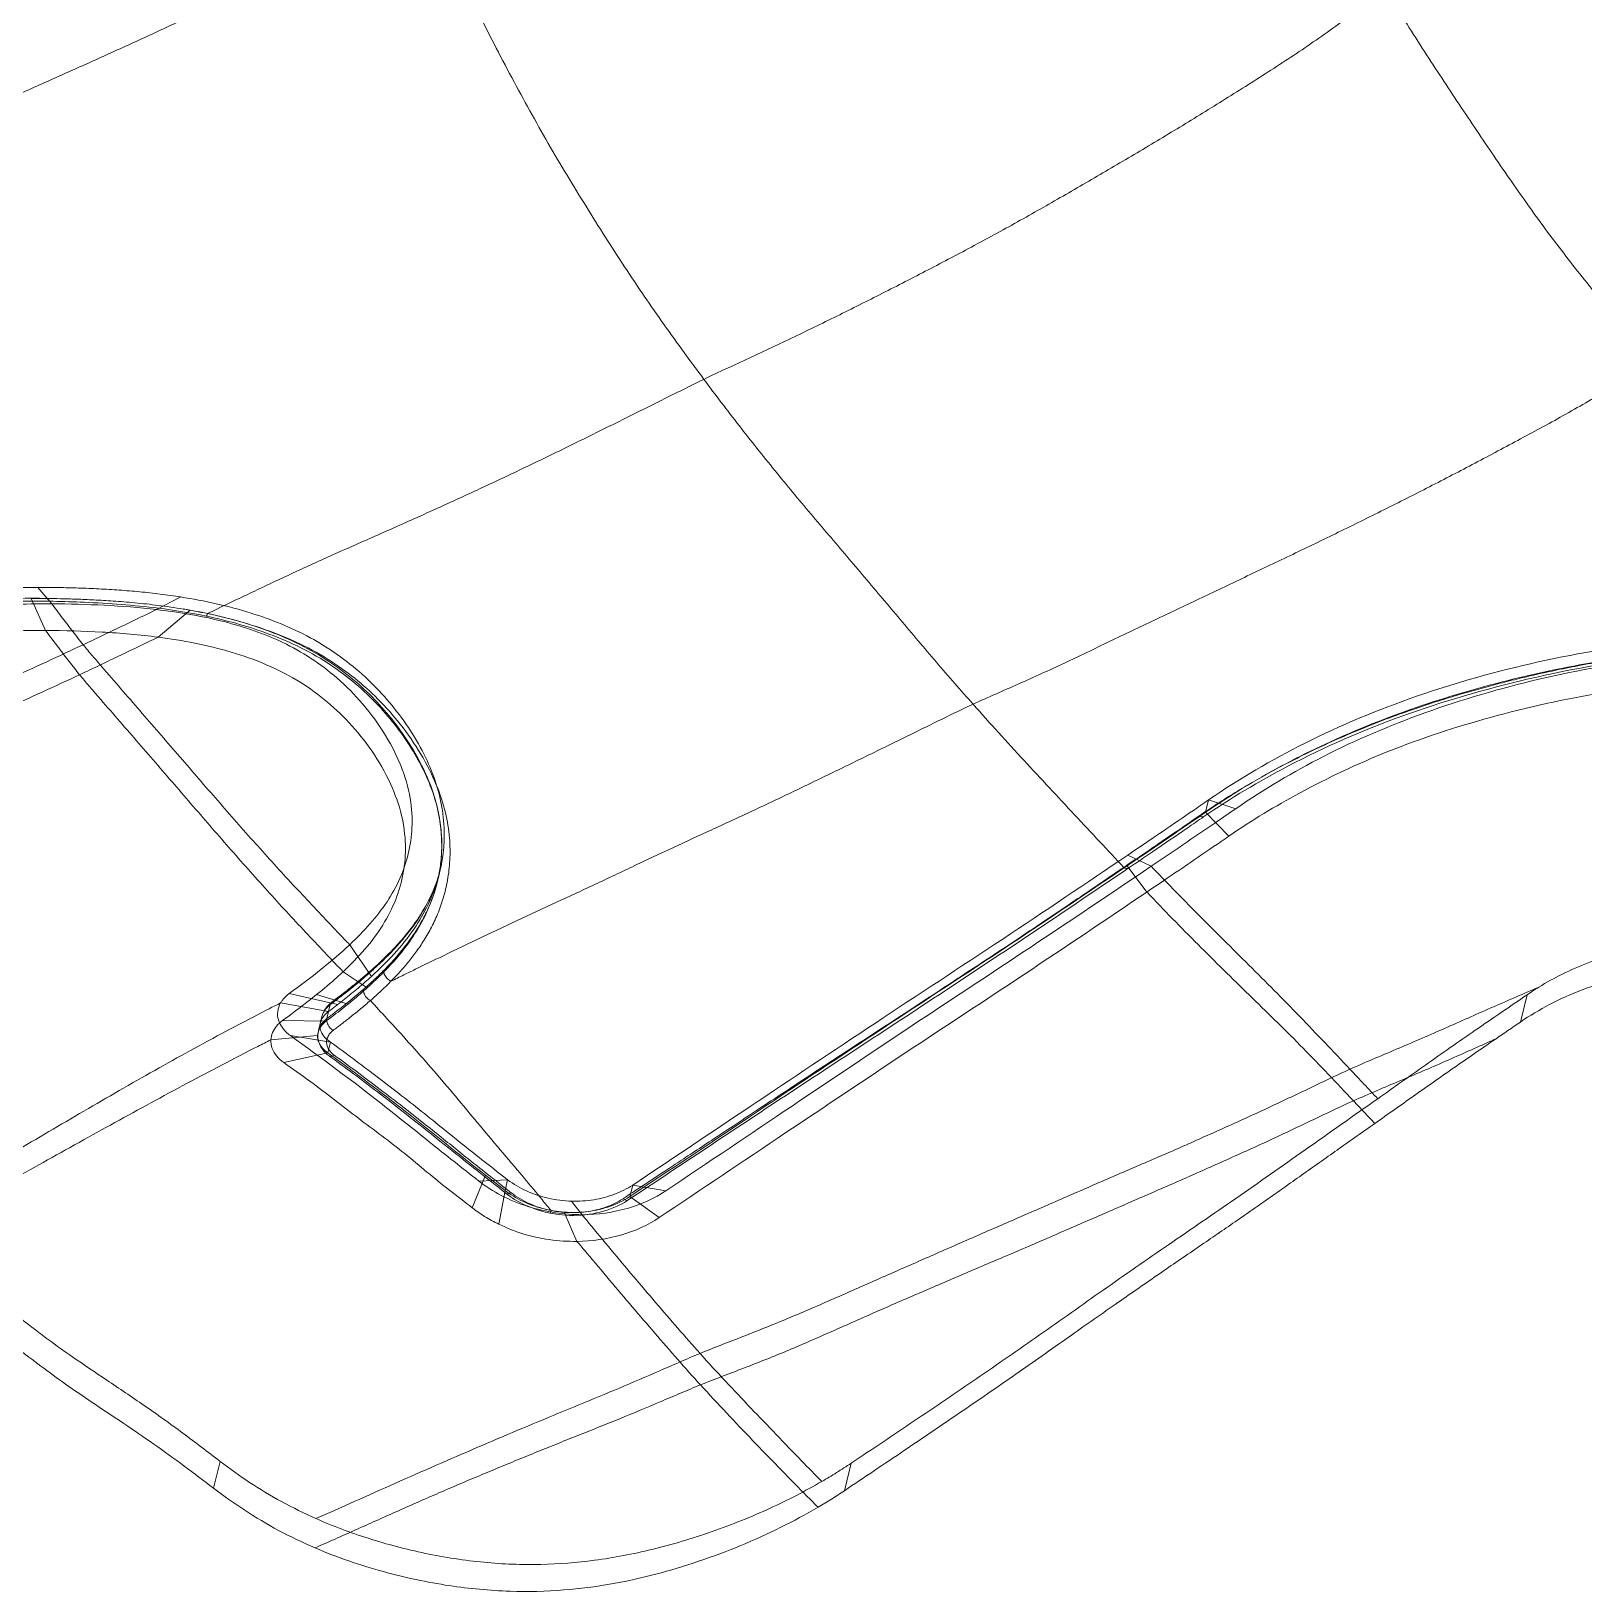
# Model space of a CAD drawing. Header units: inches. Extents: x 143011 to 144494, y -46023 to -44974.
# Drawn here: x 144055.21 to 144091.29, y -45810.66 to -45774.41 of the extents above; entities that cross this region are included whole.
import ezdxf

# ---------------------------------------------------------------- set-up
doc = ezdxf.new("R2010")
doc.units = ezdxf.units.IN
doc.header["$LTSCALE"] = 2
doc.header["$MEASUREMENT"] = 0
doc.layers.add('PRODUCT', color=1, linetype='CONTINUOUS', lineweight=15)

msp = doc.modelspace()

# ---------------------------------------------------------------- linework, layer by layer
at = {"layer": 'PRODUCT', "linetype": 'ByBlock'}
for p, q in [((144055.545, -45788.328), (144055.214, -45787.588)), ((144055.693, -45787.71), (144055.372, -45787.329)), ((144058.127, -45787.843), (144058.691, -45787.551)), ((144058.164, -45788.485), (144058.909, -45787.858)), ((144082.568, -45792.266), (144082.497, -45792.553)), ((144083.2, -45792.469), (144082.568, -45792.266)), ((144083.042, -45793.105), (144082.497, -45792.553)), ((144081.135, -45794.405), (144080.676, -45793.795)), ((144081.235, -45793.807), (144080.691, -45793.546)), ((144064.65, -45794.17), (144064.642, -45794.201)), ((144064.65, -45794.17), (144064.651, -45794.163)), ((144064.7, -45793.965), (144064.651, -45794.163)), ((144080.701, -45793.854), (144080.702, -45793.853)), ((144062.614, -45795.629), (144063.121, -45796.363)), ((144063.787, -45795.574), (144063.815, -45795.523)), ((144063.815, -45795.523), (144063.816, -45795.522)), ((144062.46, -45796.256), (144063.019, -45796.629)), ((144062.997, -45796.351), (144063.034, -45796.293)), ((144061.009, -45796.981), (144062.125, -45797.178)), ((144061.21, -45796.761), (144062.334, -45797.018)), ((144061.844, -45796.788), (144062.576, -45797.006)), ((144062.083, -45797.346), (144062.164, -45797.018)), ((144062.164, -45797.018), (144062.203, -45796.958)), ((144062.203, -45796.958), (144062.203, -45796.958)), ((144089.813, -45797.424), (144089.971, -45796.789)), ((144061.054, -45797.39), (144062.069, -45797.402)), ((144061.889, -45797.624), (144061.97, -45797.299)), ((144062.069, -45797.402), (144062.083, -45797.346)), ((144060.784, -45797.837), (144061.868, -45797.736)), ((144061.236, -45797.739), (144062.171, -45797.892)), ((144061.878, -45797.667), (144061.889, -45797.624)), ((144061.08, -45798.368), (144062.109, -45798.143)), ((144062.109, -45798.143), (144062.171, -45797.892)), ((144062.136, -45798.211), (144062.136, -45798.211)), ((144065.461, -45801.739), (144065.766, -45800.982)), ((144065.615, -45801.118), (144066.284, -45801.09)), ((144066.223, -45801.339), (144065.766, -45800.982)), ((144066.223, -45801.339), (144066.284, -45801.09)), ((144066.079, -45802.12), (144066.223, -45801.339)), ((144069.122, -45801.479), (144069.189, -45801.21)), ((144069.961, -45801.344), (144069.189, -45801.21)), ((144068.012, -45801.899), (144067.77, -45801.585)), ((144069.087, -45801.557), (144069.087, -45801.557)), ((144069.806, -45801.967), (144069.122, -45801.479)), ((144067.894, -45802.519), (144067.599, -45801.84)), ((144059.451, -45808.252), (144059.606, -45807.63)), ((144074.108, -45808.311), (144074.267, -45807.672))]:
    msp.add_line(p, q, dxfattribs=at)
for points, start_tangent, end_tangent in [([(144049.4, -45778.145), (144050.381, -45777.761), (144051.37, -45777.368), (144052.367, -45776.969), (144053.363, -45776.553), (144054.354, -45776.124), (144055.344, -45775.685), (144056.34, -45775.24), (144057.34, -45774.789), (144058.336, -45774.331), (144059.333, -45773.865), (144060.335, -45773.392), (144061.339, -45772.911), (144062.344, -45772.417), (144063.358, -45771.904), (144064.368, -45771.38)], (0.932489, 0.361199), (0.885588, 0.464472)), ([(144064.368, -45771.38), (144064.773, -45772.269), (144065.162, -45773.09), (144065.561, -45773.901), (144065.967, -45774.701), (144066.38, -45775.488), (144066.8, -45776.258), (144067.227, -45777.015), (144067.664, -45777.755), (144068.106, -45778.477), (144068.551, -45779.187), (144069.002, -45779.882), (144069.458, -45780.562), (144069.919, -45781.226), (144070.382, -45781.87), (144070.843, -45782.496)], (0.40672, -0.913553), (0.598526, -0.801103)), ([(144086.681, -45773.45), (144086.166, -45773.822), (144085.652, -45774.2), (144085.133, -45774.569), (144084.61, -45774.927), (144083.555, -45775.61), (144082.497, -45776.272), (144081.438, -45776.917), (144080.378, -45777.547), (144079.32, -45778.162), (144078.262, -45778.764), (144077.191, -45779.352), (144076.119, -45779.918), (144075.057, -45780.464), (144073.998, -45780.994), (144072.945, -45781.507), (144071.893, -45782.003), (144071.366, -45782.248), (144070.843, -45782.496)], (-0.816887, -0.576798), (-0.90089, -0.434047)), ([(144092.894, -45782.096), (144092.471, -45781.602), (144092.047, -45781.094), (144091.623, -45780.577), (144091.195, -45780.048), (144090.767, -45779.499), (144090.34, -45778.931), (144089.921, -45778.349), (144089.509, -45777.759), (144089.101, -45777.163), (144088.695, -45776.561), (144088.29, -45775.955), (144087.885, -45775.342), (144087.482, -45774.723), (144087.08, -45774.09), (144086.681, -45773.45)], (-0.657206, 0.753711), (-0.524958, 0.851128)), ([(144092.894, -45782.096), (144092.37, -45782.413), (144091.851, -45782.731), (144091.331, -45783.04), (144090.807, -45783.339), (144089.753, -45783.913), (144088.695, -45784.476), (144087.634, -45785.025), (144086.574, -45785.56), (144085.515, -45786.082), (144084.457, -45786.593), (144083.402, -45787.095), (144082.354, -45787.595), (144081.309, -45788.091), (144080.264, -45788.588), (144079.218, -45789.086), (144078.157, -45789.571), (144077.623, -45789.805), (144077.097, -45790.041)], (-0.861242, -0.508194), (-0.908236, -0.418457)), ([(144070.843, -45782.496), (144070.351, -45782.737), (144069.863, -45782.98), (144068.887, -45783.466), (144067.908, -45783.95), (144066.924, -45784.429), (144065.939, -45784.897), (144064.959, -45785.35), (144063.982, -45785.793), (144063.017, -45786.22), (144062.069, -45786.642), (144061.122, -45787.076), (144060.17, -45787.526), (144059.308, -45787.937)], (-0.900911, -0.434004), (-0.90311, -0.429409)), ([(144077.097, -45790.041), (144076.67, -45789.558), (144076.245, -45789.067), (144075.823, -45788.571), (144075.406, -45788.076), (144074.99, -45787.583), (144074.576, -45787.092), (144074.161, -45786.602), (144073.745, -45786.112), (144073.327, -45785.62), (144072.909, -45785.121), (144072.492, -45784.613), (144072.076, -45784.097), (144071.662, -45783.572), (144071.252, -45783.038), (144070.843, -45782.496)], (-0.664258, 0.747504), (-0.598279, 0.801288)), ([(144042.521, -45792.612), (144043.741, -45791.607), (144045.031, -45790.694), (144046.436, -45789.885), (144047.975, -45789.19), (144049.62, -45788.566), (144050.474, -45788.264), (144051.35, -45787.966), (144052.268, -45787.694), (144053.244, -45787.484), (144054.283, -45787.366), (144055.372, -45787.329)], (0.754354, 0.656468), (0.999996, 0.002738)), ([(144055.561, -45787.584), (144055.259, -45787.582), (144055.01, -45787.583)], (-0.99991, 0.013394), (-0.999934, -0.011457)), ([(144059.282, -45787.997), (144058.17, -45787.812), (144056.444, -45787.675), (144055.01, -45787.651)], (-0.978444, 0.206514), (-0.999877, -0.015705)), ([(144055.561, -45787.588), (144055.214, -45787.588)], (-0.999958, 0.009163), (-0.999978, -0.006588)), ([(144055.372, -45787.329), (144055.843, -45787.332), (144056.315, -45787.344), (144056.787, -45787.363), (144057.261, -45787.392), (144057.736, -45787.431), (144058.212, -45787.484), (144058.691, -45787.551)], (0.999996, 0.00275), (0.987529, -0.15744)), ([(144058.744, -45787.831), (144058.165, -45787.747), (144057.617, -45787.686), (144057.118, -45787.646), (144056.67, -45787.619), (144056.265, -45787.602), (144055.896, -45787.591), (144055.561, -45787.584)], (-0.986474, 0.163917), (-0.99991, 0.013394)), ([(144058.691, -45787.551), (144060.322, -45787.927), (144061.697, -45788.497), (144062.902, -45789.347), (144063.877, -45790.439), (144064.548, -45791.676), (144064.807, -45792.904), (144064.665, -45794.097), (144064.112, -45795.256), (144063.121, -45796.363)], (0.987529, -0.15744), (-0.739444, -0.673219)), ([(144055.693, -45787.71), (144053.791, -45787.82), (144052.851, -45788.002), (144051.941, -45788.263), (144051.051, -45788.563), (144050.168, -45788.875), (144048.444, -45789.532), (144046.85, -45790.266), (144045.458, -45791.096), (144044.258, -45791.969), (144043.214, -45792.838)], (-0.999994, 0.003549), (-0.753678, -0.657244)), ([(144058.127, -45787.843), (144056.914, -45787.744), (144055.693, -45787.71)], (-0.993191, 0.116494), (-0.999994, 0.003549)), ([(144055.693, -45787.71), (144055.944, -45788.043), (144056.181, -45788.353), (144056.423, -45788.66)], (0.604021, -0.796968), (0.628288, -0.777981)), ([(144058.127, -45787.843), (144057.379, -45788.203), (144056.423, -45788.66)], (-0.900727, -0.434386), (-0.902693, -0.430285)), ([(144062.614, -45795.629), (144063.085, -45795.144), (144063.482, -45794.63), (144063.781, -45794.089), (144063.974, -45793.521), (144064.061, -45792.91), (144064.019, -45792.231), (144063.801, -45791.468), (144063.387, -45790.671), (144062.845, -45789.953), (144062.246, -45789.371), (144061.623, -45788.917), (144060.98, -45788.57), (144060.311, -45788.306), (144059.605, -45788.102), (144058.87, -45787.95), (144058.127, -45787.843)], (0.72962, 0.683853), (-0.993191, 0.116495)), ([(144058.909, -45787.858), (144058.744, -45787.829)], (-0.984115, 0.177533), (-0.986228, 0.165389)), ([(144059.308, -45787.937), (144058.744, -45787.831)], (-0.978476, 0.206359), (-0.986474, 0.163917)), ([(144063.019, -45796.629), (144064.043, -45795.503), (144064.598, -45794.362), (144064.75, -45793.201), (144064.53, -45792.033), (144063.968, -45790.909), (144063.133, -45789.873), (144062.047, -45788.993), (144060.65, -45788.314), (144058.909, -45787.858)], (0.744251, 0.6679), (-0.984115, 0.177533)), ([(144064.716, -45793.836), (144064.75, -45793.497), (144064.594, -45792.244), (144064.042, -45791.06), (144063.211, -45789.999), (144062.098, -45789.083), (144060.643, -45788.377), (144059.282, -45787.997)], (0.147083, 0.989124), (-0.978727, 0.205167)), ([(144059.308, -45787.937), (144059.29, -45787.988), (144059.289, -45787.988)], (-0.288961, -0.957341), (-0.797548, 0.603256)), ([(144064.94, -45793.667), (144064.932, -45793.147), (144064.839, -45792.565), (144064.627, -45791.916), (144064.267, -45791.204), (144063.788, -45790.507), (144063.267, -45789.921), (144062.73, -45789.439), (144062.112, -45789), (144061.356, -45788.592), (144060.424, -45788.232), (144059.308, -45787.937)], (0.053256, 0.998581), (-0.978472, 0.206378)), ([(144042.933, -45793.575), (144043.846, -45792.802), (144044.723, -45792.125), (144045.578, -45791.536), (144046.41, -45791.042), (144047.209, -45790.629), (144047.976, -45790.281), (144048.723, -45789.98), (144049.459, -45789.695), (144050.206, -45789.423), (144050.956, -45789.158), (144051.694, -45788.909), (144052.427, -45788.688), (144053.175, -45788.514), (144053.949, -45788.398), (144054.741, -45788.341), (144055.545, -45788.328)], (0.749922, 0.661527), (0.99999, -0.004427)), ([(144055.545, -45788.328), (144056.86, -45788.367), (144058.164, -45788.485)], (0.99999, -0.00442), (0.991597, -0.129366)), ([(144055.545, -45788.328), (144055.856, -45788.736), (144056.096, -45789.048), (144056.34, -45789.357)], (0.608421, -0.793614), (0.629856, -0.776712)), ([(144043.678, -45793.404), (144044.514, -45793.184), (144045.355, -45792.951), (144046.2, -45792.706), (144047.048, -45792.446), (144047.899, -45792.17), (144048.751, -45791.878), (144049.605, -45791.57), (144050.459, -45791.248), (144051.313, -45790.912), (144052.166, -45790.562), (144053.019, -45790.2), (144053.871, -45789.827), (144054.723, -45789.445), (144055.574, -45789.056), (144056.423, -45788.66)], (0.968291, 0.249823), (0.904854, 0.425722)), ([(144058.164, -45788.485), (144057.3, -45788.9), (144056.34, -45789.357)], (-0.90102, -0.433777), (-0.903563, -0.428455)), ([(144062.614, -45795.629), (144062.551, -45795.563), (144062.115, -45795.105), (144061.679, -45794.643), (144061.242, -45794.175), (144060.805, -45793.699), (144060.368, -45793.213), (144059.931, -45792.719), (144059.494, -45792.219), (144059.056, -45791.714), (144058.617, -45791.206), (144058.178, -45790.699), (144057.738, -45790.191), (144057.298, -45789.682), (144056.857, -45789.173), (144056.638, -45788.918), (144056.423, -45788.66)], (-0.69102, 0.722835), (-0.629013, 0.777395)), ([(144058.164, -45788.485), (144059.017, -45788.625), (144059.86, -45788.832), (144060.661, -45789.117), (144061.384, -45789.482), (144062.02, -45789.929), (144062.599, -45790.471), (144063.127, -45791.128), (144063.56, -45791.89), (144063.818, -45792.624), (144063.908, -45793.311), (144063.858, -45793.957), (144063.683, -45794.575), (144063.383, -45795.171), (144062.967, -45795.733), (144062.46, -45796.256)], (0.991597, -0.129365), (-0.729191, -0.68431)), ([(144099.092, -45788.938), (144096.358, -45788.786), (144093.138, -45788.917), (144090.003, -45789.456), (144087.059, -45790.32), (144084.413, -45791.481), (144082.459, -45792.654)], (-0.995295, 0.096887), (-0.823527, -0.567277)), ([(144099.173, -45788.915), (144097.047, -45788.756), (144094.833, -45788.738), (144092.584, -45788.912), (144090.35, -45789.298), (144088.174, -45789.865), (144086.109, -45790.605), (144082.497, -45792.553)], (-0.994401, 0.105672), (-0.8236, -0.567171)), ([(144082.568, -45792.266), (144084.81, -45790.946), (144087.397, -45789.859), (144090.229, -45789.061), (144093.201, -45788.579), (144096.246, -45788.468), (144099.237, -45788.66)], (0.823536, 0.567264), (0.994242, -0.107153)), ([(144099.099, -45788.858), (144098.418, -45788.802), (144097.606, -45788.753), (144096.774, -45788.722), (144095.955, -45788.712), (144095.13, -45788.724), (144094.249, -45788.762), (144093.356, -45788.831), (144092.548, -45788.923), (144091.844, -45789.026), (144091.219, -45789.136), (144090.672, -45789.245), (144090.182, -45789.352), (144089.728, -45789.46), (144089.29, -45789.57), (144088.85, -45789.689), (144088.392, -45789.82), (144087.902, -45789.969), (144087.367, -45790.146), (144086.781, -45790.356), (144086.165, -45790.597), (144085.56, -45790.855), (144085, -45791.113), (144084.495, -45791.363), (144084.032, -45791.607), (144083.6, -45791.849), (144083.189, -45792.093), (144082.779, -45792.35)], (-0.995684, 0.092803), (-0.839735, -0.542996)), ([(144099.045, -45789.005), (144096.029, -45788.832), (144093.084, -45788.97), (144090.246, -45789.462), (144087.594, -45790.243), (144085.24, -45791.255), (144083.2, -45792.469)], (-0.994848, 0.101379), (-0.823286, -0.567627)), ([(144043.357, -45794.082), (144044.212, -45793.867), (144045.073, -45793.639), (144045.937, -45793.397), (144046.806, -45793.14), (144047.677, -45792.867), (144048.551, -45792.576), (144049.424, -45792.269), (144050.294, -45791.948), (144051.165, -45791.612), (144052.035, -45791.262), (144052.901, -45790.899), (144053.765, -45790.525), (144054.626, -45790.142), (144055.485, -45789.753), (144056.34, -45789.357)], (0.971516, 0.236972), (0.90563, 0.42407)), ([(144056.34, -45789.357), (144056.556, -45789.615), (144056.777, -45789.871), (144057.219, -45790.381), (144057.661, -45790.889), (144058.101, -45791.398), (144058.541, -45791.907), (144058.98, -45792.416), (144059.421, -45792.926), (144059.864, -45793.434), (144060.309, -45793.936), (144060.754, -45794.432), (144061.199, -45794.919), (144061.643, -45795.394), (144062.084, -45795.861), (144062.46, -45796.256)], (0.63089, -0.775872), (0.691352, -0.722519)), ([(144083.042, -45793.105), (144084.685, -45792.105), (144086.735, -45791.143), (144089.116, -45790.35), (144091.728, -45789.775), (144094.354, -45789.495), (144096.81, -45789.501), (144098.881, -45789.664)], (0.823419, 0.567434), (0.994025, -0.109149)), ([(144077.097, -45790.041), (144076.606, -45790.275), (144076.121, -45790.513), (144075.156, -45790.986), (144074.196, -45791.455), (144073.237, -45791.92), (144072.273, -45792.379), (144071.308, -45792.829), (144070.354, -45793.267), (144069.417, -45793.705), (144068.48, -45794.149), (144067.538, -45794.588), (144066.606, -45795.023), (144065.687, -45795.456), (144064.777, -45795.891), (144064.139, -45796.2)], (-0.908163, -0.418616), (-0.898872, -0.438211)), ([(144077.097, -45790.041), (144077.69, -45790.703), (144078.282, -45791.35), (144078.871, -45791.983), (144079.455, -45792.61), (144080.039, -45793.236), (144080.597, -45793.834)], (0.66418, -0.747573), (0.683111, -0.730314)), ([(144080.691, -45793.546), (144081.162, -45793.227), (144082.568, -45792.266)], (0.828074, 0.560618), (0.823536, 0.567264)), ([(144082.779, -45792.35), (144082.417, -45792.591)], (-0.839735, -0.542996), (-0.826298, -0.563233)), ([(144082.497, -45792.553), (144082.036, -45792.869), (144080.676, -45793.795)], (-0.8236, -0.567171), (-0.827715, -0.561149)), ([(144082.354, -45792.634), (144081.788, -45793.022), (144081.201, -45793.422)], (-0.823844, -0.566816), (-0.826452, -0.563007)), ([(144083.2, -45792.469), (144082.713, -45792.803), (144081.235, -45793.807)], (-0.823286, -0.567627), (-0.82865, -0.559768)), ([(144082.459, -45792.654), (144082.07, -45792.921)], (-0.823694, -0.567034), (-0.824913, -0.56526)), ([(144082.417, -45792.591), (144082.354, -45792.634)], (-0.826298, -0.563233), (-0.823842, -0.56682)), ([(144082.354, -45792.634), (144082.412, -45792.661), (144082.457, -45792.655), (144082.459, -45792.654)], (0.822624, -0.568585), (0.816814, 0.576902)), ([(144082.07, -45792.921), (144081.268, -45793.469), (144080.702, -45793.853)], (-0.824913, -0.56526), (-0.827268, -0.561807)), ([(144081.135, -45794.405), (144081.609, -45794.084), (144083.042, -45793.105)], (0.82836, 0.560196), (0.823418, 0.567435)), ([(144081.201, -45793.422), (144080.66, -45793.791)], (-0.826452, -0.563007), (-0.826906, -0.56234)), ([(144064.689, -45793.994), (144064.716, -45793.836)], (0.191639, 0.981465), (0.147083, 0.989124)), ([(144064.887, -45794.132), (144064.94, -45793.667)], (0.176077, 0.984376), (0.053256, 0.998581)), ([(144080.676, -45793.795), (144077.771, -45795.747), (144074.821, -45797.688), (144071.905, -45799.625), (144069.122, -45801.479)], (-0.827715, -0.561149), (-0.832666, -0.553775)), ([(144069.189, -45801.21), (144071.919, -45799.386), (144074.827, -45797.447), (144077.786, -45795.496), (144080.691, -45793.546)], (0.831925, 0.554888), (0.828074, 0.560618)), ([(144080.597, -45793.834), (144080.094, -45794.175), (144079.64, -45794.483), (144079.194, -45794.784), (144078.727, -45795.098), (144078.222, -45795.436), (144077.66, -45795.809), (144077.026, -45796.228), (144076.335, -45796.682), (144075.587, -45797.171), (144074.835, -45797.662), (144074.099, -45798.143), (144073.39, -45798.608), (144072.716, -45799.051), (144072.089, -45799.465), (144071.522, -45799.841), (144071.018, -45800.174), (144070.572, -45800.469), (144070.179, -45800.729), (144069.829, -45800.959), (144069.515, -45801.166)], (-0.826929, -0.562306), (-0.834833, -0.550503)), ([(144081.235, -45793.807), (144078.428, -45795.69), (144075.685, -45797.506), (144072.893, -45799.375), (144069.961, -45801.344)], (-0.82865, -0.559768), (-0.830357, -0.557231)), ([(144080.66, -45793.791), (144080.597, -45793.834)], (-0.826906, -0.56234), (-0.826919, -0.562322)), ([(144080.597, -45793.834), (144080.655, -45793.861), (144080.701, -45793.854)], (0.825526, -0.564364), (0.837192, 0.546908)), ([(144085.853, -45798.521), (144085.268, -45797.903), (144084.682, -45797.291), (144084.095, -45796.69), (144083.507, -45796.102), (144082.921, -45795.52), (144082.334, -45794.933), (144081.749, -45794.338), (144081.235, -45793.807)], (-0.687584, 0.726105), (-0.692592, 0.721329)), ([(144064.316, -45795.565), (144064.495, -45795.26), (144064.655, -45794.921), (144064.788, -45794.547), (144064.887, -45794.132)], (0.541695, 0.840575), (0.176077, 0.984376)), ([(144064.317, -45795.032), (144064.473, -45794.704), (144064.603, -45794.342), (144064.65, -45794.17)], (0.47173, 0.881743), (0.24103, 0.970518)), ([(144064.478, -45794.543), (144064.638, -45794.157)], (0.435901, 0.899995), (0.327929, 0.944703)), ([(144064.492, -45794.518), (144064.613, -45794.227), (144064.638, -45794.159)], (0.422535, 0.906347), (0.325785, 0.945444)), ([(144064.638, -45794.157), (144064.69, -45793.995)], (0.327929, 0.944703), (0.282429, 0.959288)), ([(144064.638, -45794.159), (144064.674, -45794.049)], (0.325785, 0.945444), (0.295915, 0.955214)), ([(144064.652, -45794.163), (144064.689, -45793.994)], (0.238962, 0.971029), (0.191639, 0.981465)), ([(144080.638, -45793.896), (144076.563, -45796.621), (144072.483, -45799.304), (144069.087, -45801.557)], (-0.827935, -0.560824), (-0.833659, -0.55228)), ([(144080.702, -45793.853), (144080.638, -45793.896)], (-0.827828, -0.560981), (-0.827935, -0.560824)), ([(144063.815, -45795.523), (144064.478, -45794.543)], (0.656171, 0.754612), (0.435901, 0.899995)), ([(144064.235, -45794.983), (144064.439, -45794.627), (144064.476, -45794.552)], (0.540395, 0.841412), (0.431608, 0.902061)), ([(144064.476, -45794.552), (144064.492, -45794.518)], (0.431608, 0.902061), (0.422535, 0.906347)), ([(144069.806, -45801.967), (144072.727, -45800.009), (144075.535, -45798.134), (144078.305, -45796.304), (144081.135, -45794.405)], (0.83091, 0.556407), (0.82836, 0.560196)), ([(144081.135, -45794.405), (144081.213, -45794.487), (144081.806, -45795.1), (144082.4, -45795.7), (144082.994, -45796.289), (144083.587, -45796.868), (144084.178, -45797.445), (144084.766, -45798.032), (144085.35, -45798.638), (144085.933, -45799.255)], (0.689336, -0.724441), (0.687274, -0.726398)), ([(144063.59, -45796.031), (144063.773, -45795.823), (144063.958, -45795.59), (144064.142, -45795.328), (144064.317, -45795.032)], (0.677383, 0.735631), (0.47173, 0.881743)), ([(144063.787, -45795.574), (144064.015, -45795.296)], (0.657492, 0.753462), (0.607687, 0.794177)), ([(144064.015, -45795.296), (144064.235, -45794.983)], (0.607687, 0.794177), (0.540395, 0.841412)), ([(144061.21, -45796.761), (144061.955, -45796.195), (144062.614, -45795.629)], (0.807812, 0.58944), (0.72962, 0.683853)), ([(144063.561, -45795.821), (144063.787, -45795.574)], (0.694588, 0.719408), (0.657488, 0.753465)), ([(144063.677, -45795.676), (144063.778, -45795.565)], (0.680756, 0.73251), (0.663607, 0.748082)), ([(144063.778, -45795.565), (144063.816, -45795.522)], (0.663607, 0.748082), (0.656485, 0.754339)), ([(144063.939, -45796.074), (144064.128, -45795.835), (144064.316, -45795.565)], (0.642168, 0.766564), (0.541695, 0.840575)), ([(144063.258, -45796.092), (144063.677, -45795.676)], (0.734473, 0.678638), (0.680756, 0.73251)), ([(144063.298, -45796.08), (144063.561, -45795.821)], (0.727215, 0.68641), (0.694588, 0.719408)), ([(144092.015, -45795.835), (144091.388, -45796.049), (144090.792, -45796.31), (144090.243, -45796.613)], (-0.958489, -0.28513), (-0.852584, -0.52259)), ([(144062.46, -45796.256), (144062.322, -45796.383), (144061.844, -45796.788)], (-0.729191, -0.68431), (-0.778548, -0.627585)), ([(144063.121, -45796.363), (144062.965, -45796.502), (144062.809, -45796.635), (144062.652, -45796.765), (144062.494, -45796.892), (144062.334, -45797.018)], (-0.739444, -0.673219), (-0.790673, -0.612239)), ([(144062.71, -45796.593), (144062.997, -45796.351)], (0.775652, 0.631161), (0.755526, 0.655119)), ([(144062.888, -45796.417), (144062.984, -45796.336)], (0.766178, 0.642629), (0.759089, 0.650986)), ([(144062.984, -45796.336), (144063.034, -45796.293)], (0.759089, 0.650986), (0.755061, 0.655655)), ([(144062.997, -45796.351), (144063.298, -45796.08)], (0.755526, 0.655118), (0.727215, 0.68641)), ([(144063.034, -45796.293), (144063.258, -45796.092)], (0.755042, 0.655677), (0.734473, 0.678638)), ([(144063.186, -45796.437), (144063.413, -45796.216)], (0.730292, 0.683135), (0.703389, 0.710805)), ([(144063.573, -45796.475), (144063.478, -45796.406), (144063.418, -45796.309), (144063.413, -45796.216)], (-0.911972, 0.410252), (0.292966, 0.956123)), ([(144063.413, -45796.216), (144063.59, -45796.031)], (0.70339, 0.710804), (0.677383, 0.735631)), ([(144063.573, -45796.475), (144063.753, -45796.286), (144063.939, -45796.074)], (0.702353, 0.711828), (0.642168, 0.766564)), ([(144064.139, -45796.2), (144063.87, -45796.331), (144063.574, -45796.477)], (-0.898872, -0.438211), (-0.895936, -0.444184)), ([(144092.903, -45796.232), (144092.062, -45796.414), (144091.249, -45796.678), (144090.491, -45797.018), (144089.813, -45797.424)], (-0.986451, -0.164056), (-0.824172, -0.566339)), ([(144062.425, -45796.789), (144062.767, -45796.518)], (0.791263, 0.611476), (0.774142, 0.633012)), ([(144062.431, -45796.814), (144062.71, -45796.593)], (0.789654, 0.613552), (0.775652, 0.631161)), ([(144062.576, -45797.006), (144062.686, -45796.917), (144063.019, -45796.629)], (0.776678, 0.629898), (0.744251, 0.6679)), ([(144062.715, -45796.849), (144062.94, -45796.658)], (0.770018, 0.638022), (0.753338, 0.657634)), ([(144062.767, -45796.518), (144062.888, -45796.417)], (0.774142, 0.633012), (0.766178, 0.642629)), ([(144063.094, -45796.925), (144063.003, -45796.851), (144062.945, -45796.751), (144062.94, -45796.658)], (-0.888179, 0.459497), (0.289166, 0.957279)), ([(144062.94, -45796.658), (144063.186, -45796.437)], (0.753339, 0.657633), (0.730292, 0.683135)), ([(144063.094, -45796.925), (144063.342, -45796.7), (144063.388, -45796.656)], (0.75276, 0.658295), (0.724505, 0.689269)), ([(144063.388, -45796.656), (144063.573, -45796.475)], (0.724505, 0.689269), (0.702136, 0.712043)), ([(144085.853, -45798.521), (144086.389, -45798.287), (144086.929, -45798.058), (144088.001, -45797.595), (144089.06, -45797.127), (144090.119, -45796.667), (144090.243, -45796.613)], (0.912058, 0.410062), (0.916871, 0.399185)), ([(144090.243, -45796.613), (144090.105, -45796.7), (144089.971, -45796.789)], (-0.852584, -0.52259), (-0.824543, -0.5658)), ([(144052.28, -45801.944), (144053.098, -45801.465), (144053.902, -45800.99), (144054.71, -45800.51), (144055.522, -45800.03), (144056.338, -45799.552), (144057.157, -45799.076), (144057.981, -45798.606), (144058.809, -45798.144), (144059.64, -45797.693), (144060.474, -45797.254), (144061.009, -45796.981)], (0.864314, 0.502952), (0.892655, 0.450741)), ([(144061.236, -45797.739), (144061.057, -45797.568), (144060.959, -45797.377), (144060.942, -45797.177), (144061.009, -45796.981)], (-0.813336, 0.581794), (0.492931, 0.870068)), ([(144061.009, -45796.981), (144061.045, -45796.924), (144061.21, -45796.761)], (0.492894, 0.870089), (0.807812, 0.58944)), ([(144061.844, -45796.788), (144061.653, -45796.94), (144061.054, -45797.39)], (-0.778548, -0.627585), (-0.808081, -0.589071)), ([(144062, -45797.209), (144062.151, -45797.001)], (0.39965, 0.916668), (0.737776, 0.675046)), ([(144062.052, -45797.129), (144062.164, -45797.018)], (0.60408, 0.796924), (0.795225, 0.606314)), ([(144062.069, -45797.402), (144062.201, -45797.301), (144062.576, -45797.006)], (0.798618, 0.601838), (0.776678, 0.629898)), ([(144062.334, -45797.018), (144062.286, -45797.055), (144062.125, -45797.178)], (-0.790673, -0.612239), (-0.798372, -0.602164)), ([(144062.151, -45797.001), (144062.203, -45796.958)], (0.737776, 0.675046), (0.799047, 0.601269)), ([(144062.164, -45797.018), (144062.431, -45796.814)], (0.799212, 0.601049), (0.789654, 0.613552)), ([(144062.203, -45796.958), (144062.425, -45796.789)], (0.799077, 0.601229), (0.791263, 0.611476)), ([(144062.348, -45797.144), (144062.498, -45797.026), (144062.715, -45796.849)], (0.789607, 0.613613), (0.770018, 0.638022)), ([(144062.647, -45797.297), (144062.866, -45797.118), (144063.094, -45796.925)], (0.7819, 0.623404), (0.752722, 0.658338)), ([(144066.666, -45801.049), (144066.572, -45800.937), (144066.045, -45800.314), (144065.518, -45799.685), (144065.008, -45799.073), (144064.501, -45798.48), (144063.991, -45797.905), (144063.477, -45797.34), (144063.094, -45796.925)], (-0.641648, 0.766999), (-0.679504, 0.733671)), ([(144089.971, -45796.789), (144088.765, -45797.616), (144087.607, -45798.424), (144086.5, -45799.205)], (-0.824543, -0.5658), (-0.817302, -0.576209)), ([(144061.054, -45797.39), (144060.915, -45797.52), (144060.823, -45797.671), (144060.784, -45797.837)], (-0.808081, -0.589071), (-0.056371, -0.99841)), ([(144061.868, -45797.736), (144061.901, -45797.602), (144061.972, -45797.492), (144062.069, -45797.402)], (0.055209, 0.998475), (0.801158, 0.598453)), ([(144061.889, -45797.624), (144061.912, -45797.556), (144061.982, -45797.443), (144062.042, -45797.38)], (0.241203, 0.970475), (0.743673, 0.668543)), ([(144062.125, -45797.178), (144062.027, -45797.267), (144061.956, -45797.377), (144061.925, -45797.507), (144061.95, -45797.647), (144062.036, -45797.782), (144062.171, -45797.892)], (-0.803373, -0.595476), (0.848964, -0.52845)), ([(144061.97, -45797.299), (144062.021, -45797.176)], (0.242276, 0.970207), (0.510782, 0.85971)), ([(144061.97, -45797.299), (144062, -45797.209)], (0.240412, 0.970671), (0.39965, 0.916668)), ([(144062.021, -45797.176), (144062.032, -45797.157), (144062.052, -45797.129)], (0.510782, 0.85971), (0.60408, 0.796924)), ([(144062.042, -45797.38), (144062.083, -45797.346)], (0.743673, 0.668543), (0.796534, 0.604594)), ([(144062.089, -45797.438), (144062.083, -45797.346)], (-0.296705, 0.954969), (0.269198, 0.963085)), ([(144062.083, -45797.346), (144062.288, -45797.19)], (0.799147, 0.601135), (0.792051, 0.610456)), ([(144062.229, -45797.62), (144062.144, -45797.542), (144062.089, -45797.438)], (-0.854436, 0.519556), (-0.296705, 0.954969)), ([(144062.229, -45797.62), (144062.435, -45797.463), (144062.647, -45797.297)], (0.798716, 0.601708), (0.7819, 0.623404)), ([(144062.288, -45797.19), (144062.348, -45797.144)], (0.792051, 0.610456), (0.789607, 0.613613)), ([(144089.813, -45797.424), (144089.524, -45797.623), (144089.237, -45797.82)], (-0.824172, -0.566339), (-0.824566, -0.565765)), ([(144065.615, -45801.118), (144064.464, -45800.208), (144063.91, -45799.762), (144063.365, -45799.332), (144061.236, -45797.739)], (-0.787038, 0.616905), (-0.813336, 0.581794)), ([(144062.109, -45798.143), (144061.982, -45798.033), (144061.895, -45797.896), (144061.868, -45797.736)], (-0.830246, 0.557397), (0.055209, 0.998475)), ([(144061.882, -45797.832), (144061.889, -45797.625)], (-0.177138, 0.984186), (0.238323, 0.971186)), ([(144061.979, -45798.055), (144061.882, -45797.832)], (-0.58372, 0.811955), (-0.177138, 0.984186)), ([(144062.083, -45797.952), (144062.079, -45797.862), (144062.103, -45797.773), (144062.154, -45797.691)], (-0.201537, 0.979481), (0.637687, 0.770296)), ([(144062.154, -45797.691), (144062.229, -45797.62)], (0.637687, 0.770296), (0.798713, 0.601712)), ([(144089.237, -45797.82), (144089.118, -45797.872), (144088.074, -45798.336), (144087.009, -45798.793), (144086.47, -45799.021), (144085.933, -45799.255)], (-0.914258, -0.405132), (-0.911969, -0.410259)), ([(144089.237, -45797.82), (144088.265, -45798.49), (144087.329, -45799.147), (144086.431, -45799.78)], (-0.824564, -0.565768), (-0.817318, -0.576187)), ([(144060.784, -45797.837), (144060.482, -45797.989), (144059.654, -45798.416), (144058.824, -45798.854), (144057.993, -45799.303), (144057.159, -45799.759), (144056.325, -45800.22), (144055.492, -45800.684), (144054.659, -45801.149), (144053.825, -45801.614), (144052.992, -45802.076), (144052.16, -45802.534), (144052.123, -45802.554)], (-0.894612, -0.446843), (-0.878005, -0.478652)), ([(144060.784, -45797.837), (144060.815, -45798.038), (144060.918, -45798.217), (144061.08, -45798.368)], (-0.055934, -0.998434), (0.814229, -0.580544)), ([(144062.136, -45798.211), (144061.979, -45798.055)], (-0.809634, 0.586935), (-0.58372, 0.811955)), ([(144062.254, -45798.194), (144062.173, -45798.122), (144062.115, -45798.04), (144062.083, -45797.952)], (-0.809706, 0.586835), (-0.201537, 0.979481)), ([(144065.766, -45800.982), (144063.938, -45799.524), (144063.023, -45798.821), (144062.109, -45798.143)], (-0.786597, 0.617467), (-0.810005, 0.586423)), ([(144062.254, -45798.194), (144062.181, -45798.222), (144062.137, -45798.211)], (-0.836639, -0.547754), (-0.836657, 0.547727)), ([(144062.171, -45797.892), (144063.222, -45798.676), (144064.284, -45799.5), (144065.318, -45800.33), (144066.284, -45801.09)], (0.809323, -0.587364), (0.786558, -0.617517)), ([(144065.931, -45801.05), (144065.543, -45800.745), (144065.175, -45800.45), (144064.794, -45800.142), (144064.378, -45799.809), (144063.913, -45799.444), (144063.394, -45799.043), (144062.824, -45798.613), (144062.254, -45798.194)], (-0.786884, 0.617101), (-0.809687, 0.586862)), ([(144061.08, -45798.368), (144061.69, -45798.801), (144062.262, -45799.233), (144062.816, -45799.659), (144063.362, -45800.07), (144063.895, -45800.481), (144064.409, -45800.908), (144064.933, -45801.331), (144065.461, -45801.739)], (0.814229, -0.580544), (0.787368, -0.616483)), ([(144062.204, -45798.26), (144062.136, -45798.211)], (-0.808971, 0.587848), (-0.809918, 0.586543)), ([(144066.244, -45801.403), (144064.906, -45800.345), (144063.331, -45799.103), (144062.204, -45798.26)], (-0.784658, 0.619929), (-0.808971, 0.587848)), ([(144085.853, -45798.521), (144085.353, -45798.752), (144084.857, -45798.989), (144083.861, -45799.46), (144082.854, -45799.918), (144081.848, -45800.366), (144080.841, -45800.802), (144079.834, -45801.237), (144078.828, -45801.675), (144077.821, -45802.113), (144076.814, -45802.552), (144075.807, -45802.994), (144074.8, -45803.437), (144073.794, -45803.88), (144072.786, -45804.313), (144071.771, -45804.722), (144071.261, -45804.92), (144070.754, -45805.122)], (-0.912051, -0.410076), (-0.925037, -0.379878)), ([(144086.5, -45799.205), (144086.179, -45798.865), (144085.853, -45798.521)], (-0.687313, 0.726362), (-0.687325, 0.72635)), ([(144085.933, -45799.255), (144085.434, -45799.487), (144084.94, -45799.722), (144083.946, -45800.19), (144082.93, -45800.65), (144081.908, -45801.104), (144080.895, -45801.546), (144079.893, -45801.982), (144078.888, -45802.418), (144077.877, -45802.852), (144076.866, -45803.282), (144075.857, -45803.715), (144074.848, -45804.155), (144073.838, -45804.602), (144072.818, -45805.044), (144071.786, -45805.457), (144071.272, -45805.654), (144070.765, -45805.853)], (-0.912024, -0.410137), (-0.927748, -0.373207)), ([(144086.5, -45799.205), (144084.816, -45800.392), (144083.2, -45801.524), (144081.64, -45802.596), (144080.123, -45803.65), (144078.64, -45804.694), (144077.181, -45805.705), (144075.73, -45806.69), (144074.267, -45807.672)], (-0.817302, -0.576209), (-0.830206, -0.557457)), ([(144086.431, -45799.78), (144086.183, -45799.519), (144085.933, -45799.255)], (-0.687658, 0.726035), (-0.687128, 0.726537)), ([(144086.431, -45799.78), (144085.607, -45800.361), (144084.782, -45800.944), (144083.958, -45801.526), (144083.135, -45802.099), (144082.304, -45802.67), (144081.428, -45803.271), (144080.464, -45803.939), (144079.381, -45804.697), (144078.171, -45805.549), (144076.868, -45806.446), (144075.505, -45807.372), (144074.108, -45808.311)], (-0.817318, -0.576187), (-0.82956, -0.558417)), ([(144066.296, -45801.336), (144065.931, -45801.05)], (-0.78681, 0.617195), (-0.786884, 0.617101)), ([(144066.284, -45801.09), (144066.719, -45801.346), (144067.228, -45801.516), (144067.77, -45801.585)], (0.798422, -0.602099), (0.999593, -0.02853)), ([(144067.293, -45801.802), (144067.084, -45801.55), (144066.666, -45801.049)], (-0.64068, 0.767808), (-0.641648, 0.766999)), ([(144068.012, -45801.899), (144067.398, -45801.854), (144066.751, -45801.707), (144066.135, -45801.452), (144065.615, -45801.118)], (-0.999992, -0.003982), (-0.787038, 0.616905)), ([(144067.599, -45801.84), (144067.097, -45801.757), (144066.628, -45801.586), (144066.223, -45801.339)], (-0.997317, 0.073202), (-0.792784, 0.609503)), ([(144066.443, -45801.543), (144066.243, -45801.404)], (-0.85182, 0.523834), (-0.786708, 0.617325)), ([(144066.359, -45801.385), (144066.287, -45801.415), (144066.244, -45801.404)], (-0.83657, -0.54786), (-0.818626, 0.574327)), ([(144066.359, -45801.385), (144066.296, -45801.336)], (-0.786547, 0.617531), (-0.78681, 0.617195)), ([(144066.786, -45801.64), (144066.359, -45801.385)], (-0.912941, 0.408092), (-0.78643, 0.617679)), ([(144067.77, -45801.585), (144068.286, -45801.551), (144068.77, -45801.423), (144069.189, -45801.21)], (0.999593, -0.02853), (0.831485, 0.555548)), ([(144069.961, -45801.344), (144069.089, -45801.746), (144068.012, -45801.899)], (-0.830357, -0.557231), (-0.999992, -0.003985)), ([(144069.515, -45801.166), (144069.23, -45801.354), (144069.037, -45801.481)], (-0.834833, -0.550503), (-0.834927, -0.55036)), ([(144065.461, -45801.739), (144065.749, -45801.938), (144066.079, -45802.12)], (0.787368, -0.616483), (0.898056, -0.439882)), ([(144067.052, -45801.809), (144066.443, -45801.543)], (-0.960775, 0.277328), (-0.85182, 0.523834)), ([(144067.293, -45801.802), (144066.786, -45801.64)], (-0.980027, 0.198865), (-0.912941, 0.408092)), ([(144067.264, -45801.861), (144067.052, -45801.809)], (-0.979856, 0.199705), (-0.960775, 0.277328)), ([(144067.293, -45801.801), (144067.273, -45801.852), (144067.271, -45801.851)], (-0.300138, -0.953896), (-0.795795, 0.605566)), ([(144067.793, -45801.852), (144067.61, -45801.845), (144067.444, -45801.828), (144067.293, -45801.802)], (-0.999999, 0.001547), (-0.980053, 0.198738)), ([(144068.906, -45801.663), (144068.265, -45801.876), (144067.553, -45801.904)], (-0.88849, -0.458896), (-0.995643, 0.09325)), ([(144069.122, -45801.479), (144068.673, -45801.701), (144068.153, -45801.825), (144067.599, -45801.84)], (-0.832664, -0.553778), (-0.997317, 0.073202)), ([(144068.717, -45801.665), (144068.462, -45801.759), (144068.219, -45801.815), (144067.996, -45801.844), (144067.793, -45801.852)], (-0.912344, -0.409425), (-0.999999, 0.001547)), ([(144068.966, -45801.528), (144068.717, -45801.665)], (-0.834955, -0.550319), (-0.912344, -0.409425)), ([(144069.087, -45801.557), (144068.906, -45801.663)], (-0.83371, -0.552202), (-0.88849, -0.458896)), ([(144069.037, -45801.481), (144068.966, -45801.528)], (-0.834927, -0.55036), (-0.834943, -0.550336)), ([(144068.966, -45801.528), (144069.031, -45801.563), (144069.084, -45801.559), (144069.087, -45801.557)], (0.788335, -0.615246), (0.82083, 0.571172)), ([(144059.606, -45807.63), (144058.739, -45806.974), (144057.84, -45806.331), (144056.972, -45805.743), (144056.183, -45805.209), (144055.477, -45804.7), (144054.823, -45804.199), (144054.189, -45803.679), (144053.552, -45803.124), (144052.913, -45802.541), (144052.28, -45801.944)], (-0.791728, 0.610873), (-0.724387, 0.689394)), ([(144066.079, -45802.12), (144066.636, -45802.341), (144067.251, -45802.478), (144067.894, -45802.519)], (0.898042, -0.439909), (0.999929, 0.011924)), ([(144067.553, -45801.904), (144067.264, -45801.861)], (-0.995643, 0.09325), (-0.979978, 0.199104)), ([(144067.894, -45802.519), (144068.937, -45802.367), (144069.806, -45801.967)], (0.999929, 0.011911), (0.83091, 0.556407)), ([(144070.754, -45805.122), (144070.238, -45804.537), (144069.722, -45803.939), (144069.206, -45803.332), (144068.69, -45802.716), (144068.174, -45802.094), (144068.012, -45801.899)], (-0.666461, 0.74554), (-0.637635, 0.770339)), ([(144070.765, -45805.853), (144070.232, -45805.258), (144069.705, -45804.653), (144069.179, -45804.038), (144068.652, -45803.417), (144068.126, -45802.794), (144067.894, -45802.519)], (-0.674886, 0.737922), (-0.644502, 0.764603)), ([(144059.451, -45808.252), (144058.769, -45807.738), (144058.066, -45807.232), (144057.369, -45806.753), (144056.707, -45806.312), (144056.088, -45805.888), (144055.509, -45805.468), (144054.951, -45805.045), (144054.395, -45804.6), (144053.83, -45804.121), (144053.258, -45803.612), (144052.686, -45803.086), (144052.123, -45802.554)], (-0.793417, 0.608679), (-0.724134, 0.68966)), ([(144061.83, -45808.958), (144062.262, -45808.767), (144063.206, -45808.346), (144064.151, -45807.926), (144065.097, -45807.514), (144066.044, -45807.108), (144066.989, -45806.71), (144067.936, -45806.318), (144068.882, -45805.926), (144069.819, -45805.524), (144070.285, -45805.321), (144070.754, -45805.122)], (0.915101, 0.403225), (0.925026, 0.379904)), ([(144073.583, -45808.097), (144073.114, -45807.618), (144072.524, -45807.006), (144071.933, -45806.39), (144071.344, -45805.766), (144070.754, -45805.122)], (-0.702725, 0.711462), (-0.666123, 0.745842)), ([(144061.808, -45809.638), (144062.275, -45809.434), (144062.75, -45809.222), (144063.221, -45809.011), (144063.691, -45808.801), (144064.161, -45808.593), (144064.63, -45808.388), (144065.1, -45808.185), (144065.57, -45807.986), (144065.805, -45807.888), (144066.041, -45807.79), (144066.512, -45807.596), (144066.985, -45807.403), (144067.459, -45807.212), (144067.696, -45807.116), (144067.935, -45807.021), (144068.412, -45806.83), (144068.889, -45806.638), (144069.831, -45806.245), (144070.297, -45806.046), (144070.765, -45805.853)], (0.918003, 0.396574), (0.927664, 0.373417)), ([(144073.496, -45808.694), (144073.174, -45808.371), (144072.572, -45807.758), (144071.976, -45807.142), (144071.374, -45806.509), (144070.765, -45805.853)], (-0.707798, 0.706415), (-0.673804, 0.73891)), ([(144061.83, -45808.958), (144061.033, -45808.565), (144060.29, -45808.118), (144059.606, -45807.63)], (-0.914206, 0.40525), (-0.791728, 0.610873)), ([(144074.267, -45807.672), (144073.927, -45807.891), (144073.583, -45808.097)], (-0.830206, -0.557457), (-0.865872, -0.500265)), ([(144061.808, -45809.638), (144060.962, -45809.232), (144060.174, -45808.764), (144059.451, -45808.252)], (-0.919044, 0.394154), (-0.793417, 0.608679)), ([(144073.583, -45808.097), (144072.387, -45808.715), (144071.033, -45809.26), (144069.636, -45809.675), (144068.303, -45809.927), (144067.054, -45810.023), (144065.739, -45809.974), (144064.372, -45809.766), (144063.043, -45809.417), (144061.83, -45808.958)], (-0.865871, -0.500267), (-0.9142, 0.405263)), ([(144074.108, -45808.311), (144073.805, -45808.508), (144073.496, -45808.694)], (-0.82956, -0.558417), (-0.86258, -0.505921)), ([(144073.496, -45808.694), (144072.633, -45809.161), (144071.699, -45809.585), (144070.721, -45809.951), (144069.724, -45810.251), (144068.699, -45810.475), (144067.59, -45810.617), (144066.34, -45810.645), (144064.93, -45810.516), (144063.397, -45810.19), (144061.808, -45809.638)], (-0.862579, -0.505922), (-0.919039, 0.394167))]:
    msp.add_spline(points, degree=3, dxfattribs=dict(at, start_tangent=start_tangent, end_tangent=end_tangent))

doc.saveas('drawing.dxf')
